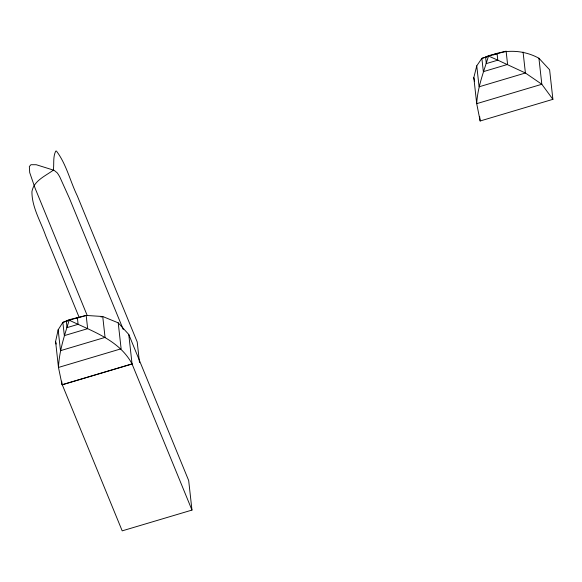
<?xml version="1.0" encoding="UTF-8"?>
<svg xmlns="http://www.w3.org/2000/svg" width="582" height="582" viewBox="0 0 582 582"><rect width="100%" height="100%" fill="white"/><g stroke="black" fill="none" stroke-linecap="round" stroke-linejoin="round"><path stroke-width="0.87" d="M69.156 319.722L69.207 320.165C92.196 331.34 119.23 339.924 132.049 363.896L62.063 384.731L58.476 367.446L55.588 341.496L58.164 329.783L62.856 322.384L69.156 319.722L86.18 315.437L102.73 316.513L118.226 322.843L128.768 334.454L188.677 480.536L191.973 510.079L122.198 530.857L62.289 384.782L132.063 364.005L128.768 334.454M490.51 55.581C506.202 49.063 523.975 50.059 538.925 58.229L549.612 69.782L552.9 99.333L480.157 120.991L476.709 103.661L473.813 77.624L476.753 65.839L481.867 58.36L488.043 56.309M69.207 320.165C64.413 335.632 59.211 351.106 58.476 367.446L121.121 348.793L118.226 322.843M538.925 58.229L541.827 84.274L525.408 73.005L497.806 60.172L497.072 53.624L488.633 55.639C483.868 71.368 477.604 86.965 476.709 103.661L541.827 84.274L552.9 99.333M488.633 55.639L485.584 57.043L486.312 63.591L497.806 60.172L488.684 56.083M487.927 56.556L481.867 58.36L483.344 71.651L507.591 64.427L506.114 51.143L493.121 55.014M67.177 320.849L77.384 317.808L78.104 324.327L67.054 327.622L66.326 321.104M68.043 320.842L62.856 322.384L64.333 335.618L87.656 328.67L86.18 315.437L75.813 318.521M101.013 317.023L102.73 316.513L105.058 337.4L60.492 350.67L58.164 329.783M123.275 329.507L69.404 198.258L59.873 177.124A46.946 6.307 73.4 0 0 57.152 172.796L54.09 170.308L36.237 164.721L30.933 164.713L29.34 166.539L29.711 172.599L35.044 188.081L87.162 315.386M132.063 364.005L191.973 510.079M79.094 317.234L45.694 235.797C40.682 221.371 31.886 207.345 31.923 191.682C33.683 180.74 45.396 176.04 53.348 170.155C54.235 163.92 52.795 156.769 55.77 151.08L56.432 151.044C66.363 164.102 70.138 181.169 77.29 195.858L137.199 341.94L139.491 362.535M55.588 341.496L56.185 344.086M473.813 77.624L474.57 81.073M523.072 52.038L525.408 73.005L479.088 86.798L476.753 65.839M479.655 116.516L480.157 120.991M61.67 381.166L62.063 384.731"/></g></svg>
